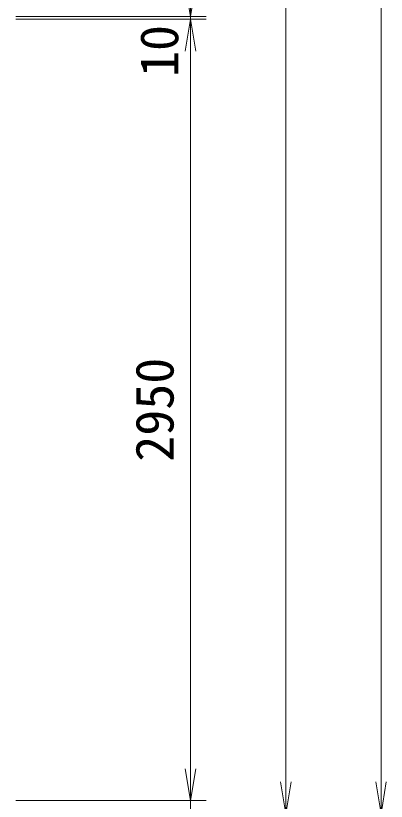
# Model space of a CAD drawing. Units: millimetres, scale not verified. Extents: x -12600 to 12600, y -8910 to 8910.
# Drawn here: x -6927 to -5527, y -3940 to -973 of the extents above; entities that cross this region are included whole.
import ezdxf
from ezdxf.enums import TextEntityAlignment as Align

# ---------------------------------------------------------------- set-up
doc = ezdxf.new("R2010")
doc.units = ezdxf.units.MM
doc.header["$LTSCALE"] = 30
doc.layers.add('0-9_D-STR-DIM', color=7, linetype='Continuous', lineweight=9)
doc.layers.add('0-A_0', color=7, linetype='Continuous', lineweight=9)
doc.styles.add('ＭＳ ゴシック', font='')
doc.styles.get('ＭＳ ゴシック').set_extended_font_data('MS Gothic')

# ---------------------------------------------------------------- blocks, each defined once
blk = doc.blocks.new('_Open')
at = {"layer": '0-A_0'}
blk.add_line((-30, 5), (0, 0), dxfattribs=at)
blk.add_lwpolyline([(-30, -5), (0, 0), (-30, 0)], dxfattribs=at)

msp = doc.modelspace()

# ---------------------------------------------------------------- linework, layer by layer
at = {"layer": '0-9_D-STR-DIM'}
for p, q in [((-5547.11, 3518.28), (-5547.11, -3866.72)), ((-5907.11, 2813.28), (-5907.11, -3866.72)), ((-6927.11, -976.72), (-6207.11, -976.72)), ((-6927.11, -976.72), (-6207.11, -976.72)), ((-6267.11, -986.72), (-6267.11, -976.72)), ((-6927.11, -986.72), (-6207.11, -986.72)), ((-6927.11, -986.72), (-6207.11, -986.72)), ((-6267.11, -1106.72), (-6267.11, -1226.72)), ((-6267.11, -1106.72), (-6267.11, -3816.72)), ((-6267.11, -3816.72), (-6267.11, -3696.72)), ((-6927.11, -3936.72), (-6207.11, -3936.72)), ((-6927.11, -3936.72), (-6207.11, -3936.72)), ((-6267.11, -3936.72), (-6267.11, -3986.72))]:
    msp.add_line(p, q, dxfattribs=at)

# ---------------------------------------------------------------- block references
at = {"layer": '0-9_D-STR-DIM', "xscale": 4, "yscale": 4}
for p, rotation in [((-6267.11, -976.72), 270), ((-6267.11, -976.72), 270), ((-6267.11, -986.72), 90), ((-6267.11, -986.72), 90), ((-6267.11, -3936.72), 270), ((-6267.11, -3936.72), 270), ((-5907.11, -3986.72), 270), ((-5547.11, -3986.72), 270)]:
    msp.add_blockref('_Open', p, dxfattribs=dict(at, rotation=rotation))

# ---------------------------------------------------------------- texts
at = {"layer": '0-9_D-STR-DIM', "style": 'ＭＳ ゴシック'}
for s, p in [('10', (-6269.81, -1204.74)), ('2950', (-6287.36, -2657.47))]:
    msp.add_text(s, height=144.3, rotation=90, dxfattribs=at).set_placement(p, align=Align.BOTTOM_LEFT)

doc.saveas('drawing.dxf')
